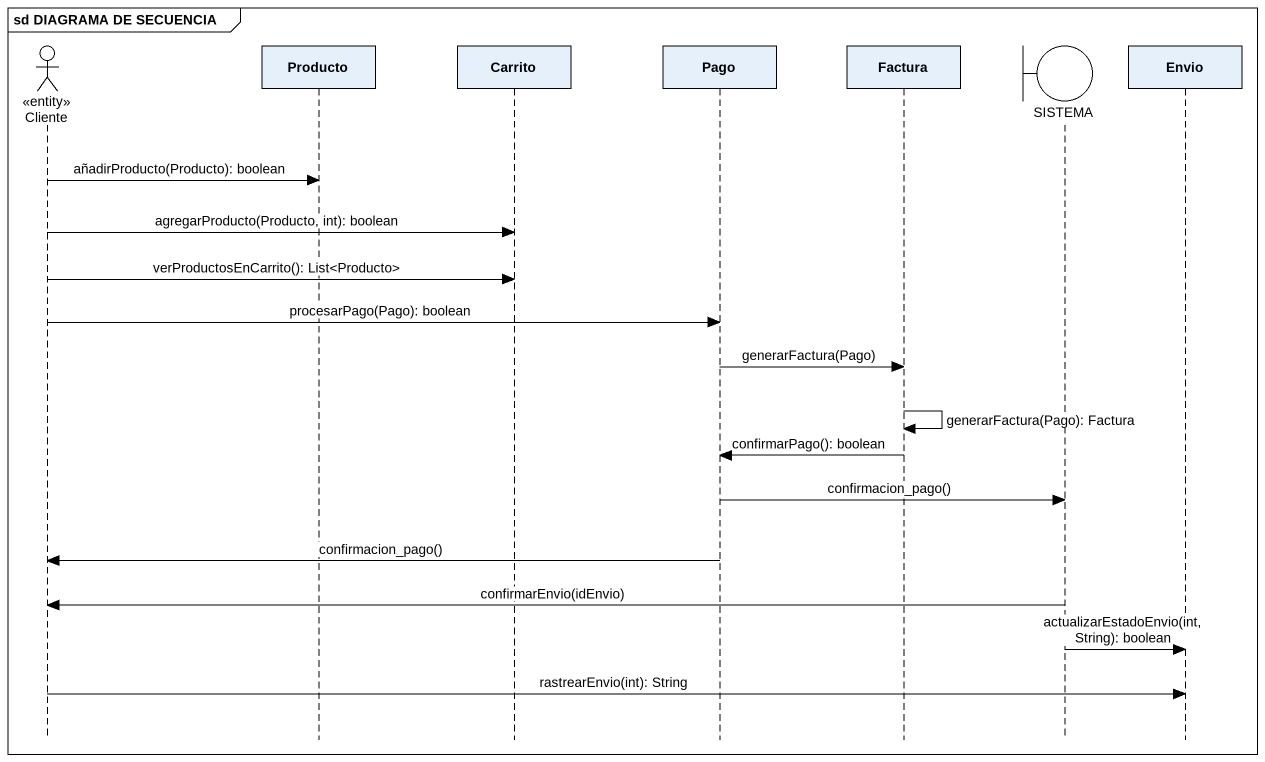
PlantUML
@startuml
mainframe sd DIAGRAMA DE SECUENCIA
hide footbox
actor Cliente <<entity>>
participant Producto
participant Carrito
participant Pago
participant Factura
boundary SISTEMA
participant Envio

Cliente -> Producto : añadirProducto(Producto): boolean
Cliente -> Carrito : agregarProducto(Producto, int): boolean
Cliente -> Carrito : verProductosEnCarrito(): List<Producto>
Cliente -> Pago : procesarPago(Pago): boolean
Pago -> Factura : generarFactura(Pago)
Factura -> Factura : generarFactura(Pago): Factura
Factura -> Pago : confirmarPago(): boolean
Pago -> SISTEMA : confirmacion_pago()
Pago -> Cliente : confirmacion_pago()
SISTEMA -> Cliente : confirmarEnvio(idEnvio)
SISTEMA -> Envio : actualizarEstadoEnvio(int, String): boolean
Cliente -> Envio : rastrearEnvio(int): String
@enduml
